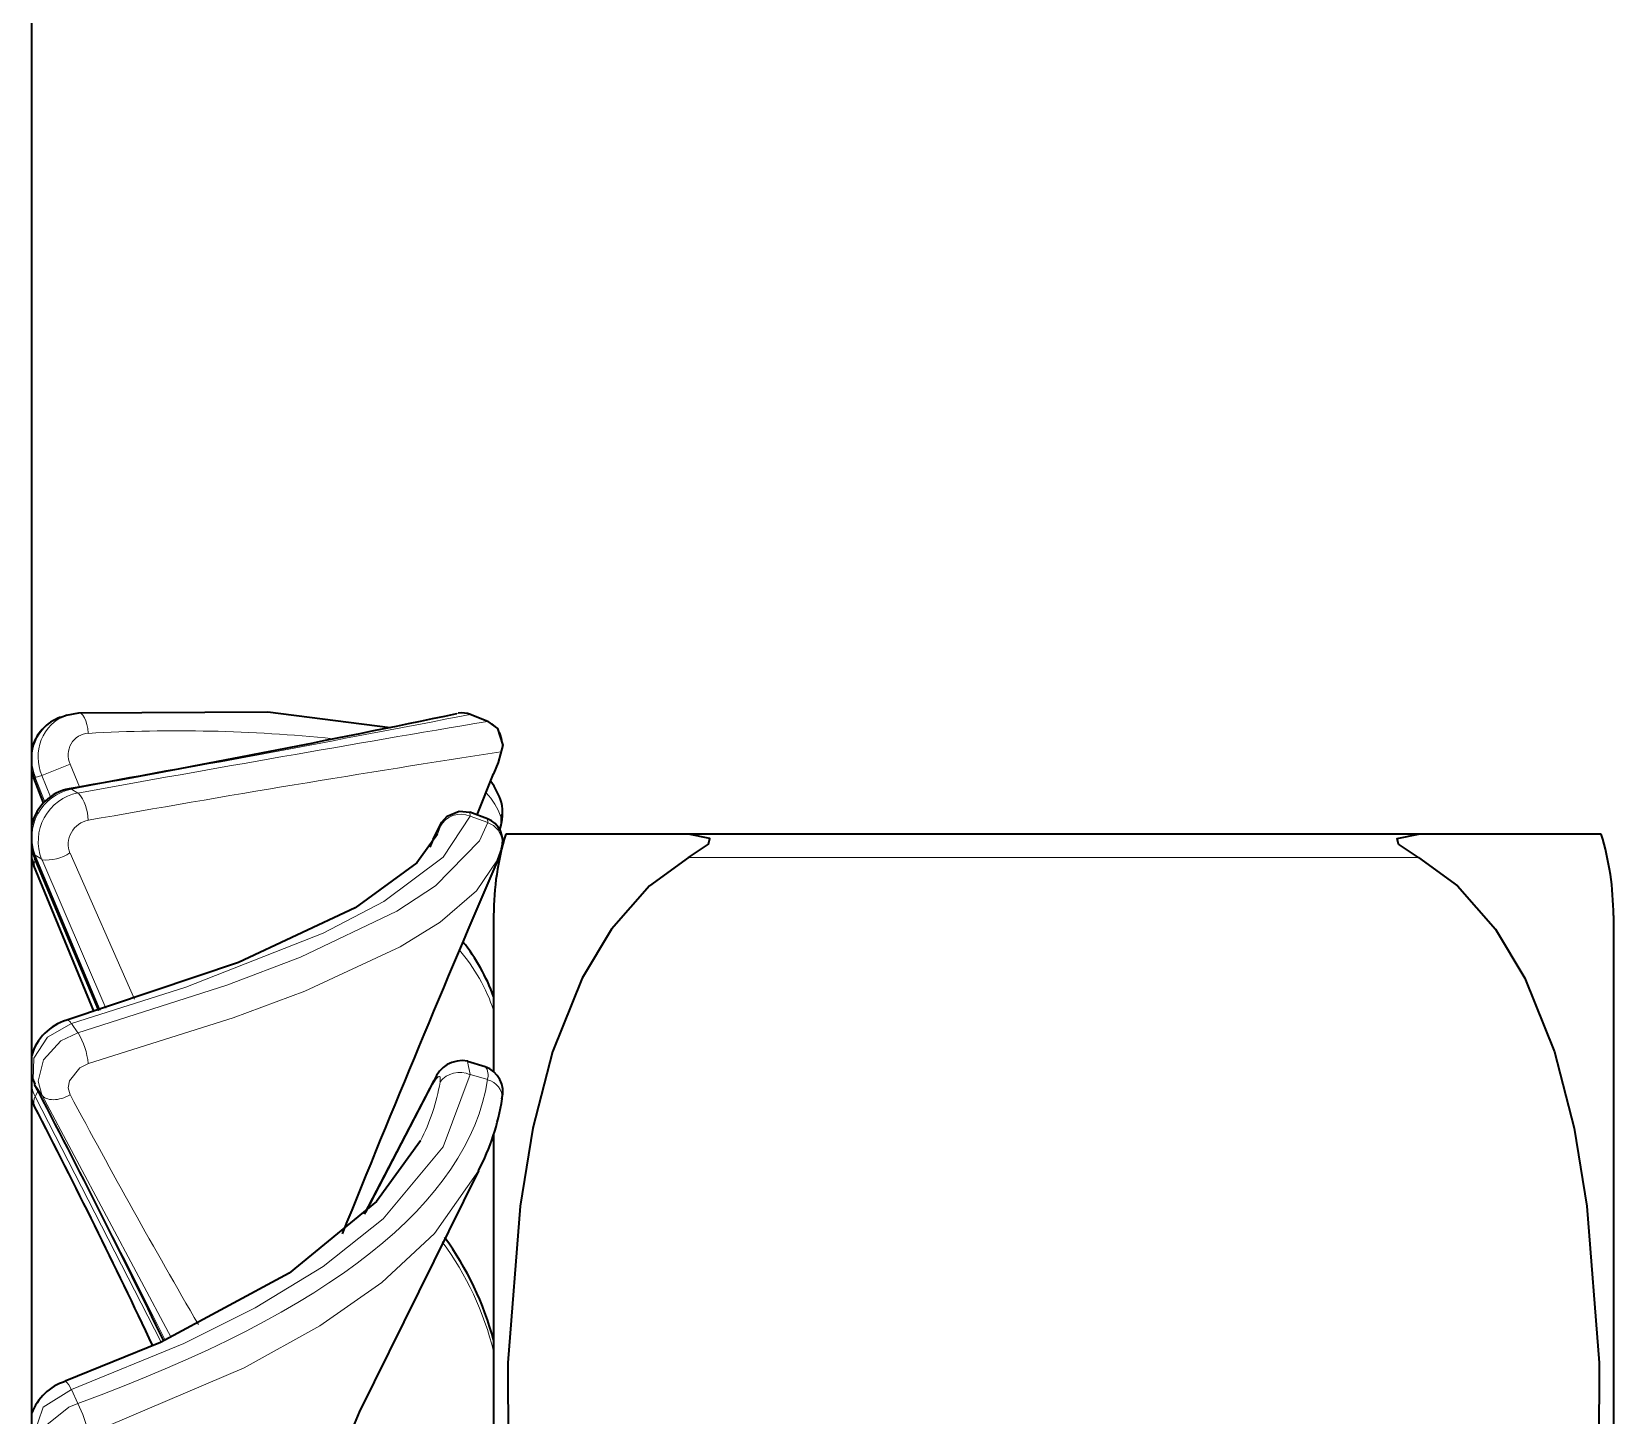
# Model space of a CAD drawing. Extents: x 291 to 828, y 188 to 662.
# Drawn here: x 430.502 to 433.892, y 295.585 to 298.551 of the extents above; entities that cross this region are included whole.
import ezdxf

# ---------------------------------------------------------------- set-up
doc = ezdxf.new("R2010")
doc.units = 0

msp = doc.modelspace()

# ---------------------------------------------------------------- linework, layer by layer
at = {"color": 7, "lineweight": 35}
msp.add_line((430.502, 294.0808), (430.502, 359.8408), dxfattribs=at)
at = {"color": 7, "lineweight": 35, "ltscale": 0.000395483}
msp.add_line((430.5625, 297.081), (430.5775, 297.0862), dxfattribs=at)
at = {"color": 7, "lineweight": 35, "ltscale": 0.000675416}
msp.add_line((430.5762, 297.0858), (430.6027, 297.091), dxfattribs=at)
at = {"color": 7, "lineweight": 13, "ltscale": 0.001005}
msp.add_line((431.4791, 297.0724), (431.4416, 297.0871), dxfattribs=at)
at = {"color": 7, "lineweight": 35, "ltscale": 0.001005}
msp.add_line((431.4793, 297.0725), (431.4419, 297.0872), dxfattribs=at)
at = {"color": 7, "lineweight": 13, "ltscale": 0.001634}
msp.add_line((430.5233, 296.9567), (430.5841, 296.9807), dxfattribs=at)
at = {"color": 7, "lineweight": 13, "ltscale": 0.001314}
msp.add_line((430.604, 296.932), (430.5841, 296.9807), dxfattribs=at)
at = {"color": 7, "lineweight": 35, "ltscale": 0.000342859}
msp.add_line((430.502, 296.9644), (430.5062, 296.9514), dxfattribs=at)
at = {"color": 7, "lineweight": 13, "ltscale": 8.42176e-05}
msp.add_line((430.5062, 296.9514), (430.5093, 296.9525), dxfattribs=at)
at = {"color": 7, "lineweight": 35, "ltscale": 0.001439}
msp.add_line((430.5272, 296.8978), (430.5062, 296.9514), dxfattribs=at)
at = {"color": 7, "lineweight": 13, "ltscale": 0.000363993}
msp.add_line((430.5093, 296.9525), (430.5233, 296.9567), dxfattribs=at)
at = {"color": 7, "lineweight": 13, "ltscale": 0.001404}
msp.add_line((430.5093, 296.9525), (430.53, 296.9003), dxfattribs=at)
at = {"color": 7, "lineweight": 13, "ltscale": 0.001244}
msp.add_line((430.5419, 296.9105), (430.5233, 296.9567), dxfattribs=at)
at = {"color": 7, "lineweight": 13, "ltscale": 0.002361}
msp.add_line((431.4568, 296.8721), (431.4918, 296.9598), dxfattribs=at)
at = {"color": 7, "lineweight": 35, "ltscale": 0.002361}
msp.add_line((431.4568, 296.8721), (431.4919, 296.9598), dxfattribs=at)
at = {"color": 7, "lineweight": 13, "ltscale": 0.000118354}
msp.add_line((430.5822, 296.928), (430.5868, 296.9271), dxfattribs=at)
at = {"color": 7, "lineweight": 13, "ltscale": 0.000404853}
msp.add_line((430.5868, 296.9271), (430.6008, 296.9189), dxfattribs=at)
at = {"color": 7, "lineweight": 13, "ltscale": 0.000408825}
msp.add_line((431.3771, 296.8458), (431.3716, 296.8304), dxfattribs=at)
at = {"color": 7, "lineweight": 13, "ltscale": 0.000200937}
msp.add_line((431.4416, 296.8696), (431.4412, 296.8776), dxfattribs=at)
at = {"color": 7, "lineweight": 35, "ltscale": 0.000995929}
msp.add_line((431.4786, 296.8638), (431.4412, 296.8776), dxfattribs=at)
at = {"color": 7, "lineweight": 13, "ltscale": 0.000996051}
msp.add_line((431.4791, 296.856), (431.4416, 296.8696), dxfattribs=at)
at = {"color": 7, "lineweight": 13, "ltscale": 0.000197217}
msp.add_line((431.4786, 296.8638), (431.4791, 296.856), dxfattribs=at)
at = {"color": 7, "lineweight": 35, "ltscale": 0.000469339}
msp.add_line((431.3622, 296.8199), (431.3548, 296.8026), dxfattribs=at)
at = {"color": 7, "lineweight": 13, "ltscale": 0.000406426}
msp.add_line((431.3618, 296.8185), (431.3554, 296.8035), dxfattribs=at)
at = {"color": 7, "lineweight": 35, "ltscale": 0.009785}
for p, q in [((431.9092, 296.8308), (431.5178, 296.8308)), ((433.8659, 296.8308), (433.4745, 296.8308))]:
    msp.add_line(p, q, dxfattribs=at)
at = {"color": 7, "lineweight": 35, "ltscale": 0.039131}
msp.add_line((433.4745, 296.8308), (431.9092, 296.8308), dxfattribs=at)
at = {"color": 7, "lineweight": 35, "ltscale": 0.000364066}
msp.add_line((430.502, 296.8026), (430.5066, 296.7888), dxfattribs=at)
at = {"color": 7, "lineweight": 13, "ltscale": 0.000102032}
msp.add_line((430.5066, 296.7888), (430.5093, 296.7858), dxfattribs=at)
at = {"color": 7, "lineweight": 35, "ltscale": 0.009094}
msp.add_line((430.6461, 296.4529), (430.5066, 296.7888), dxfattribs=at)
at = {"color": 7, "lineweight": 13, "ltscale": 0.000412531}
msp.add_line((430.5093, 296.7858), (430.5233, 296.7769), dxfattribs=at)
at = {"color": 7, "lineweight": 13, "ltscale": 0.009004}
msp.add_line((430.5093, 296.7858), (430.6487, 296.4537), dxfattribs=at)
at = {"color": 7, "lineweight": 13, "ltscale": 0.008553}
msp.add_line((430.7224, 296.477), (430.5841, 296.7899), dxfattribs=at)
at = {"color": 7, "lineweight": 35, "ltscale": 0.000627399}
msp.add_line((431.5089, 296.7995), (431.5005, 296.7759), dxfattribs=at)
at = {"color": 7, "lineweight": 13, "ltscale": 0.039131}
msp.add_line((433.4745, 296.7808), (431.9092, 296.7808), dxfattribs=at)
at = {"color": 7, "lineweight": 35, "ltscale": 0.000357311}
msp.add_line((430.502, 296.777), (430.5065, 296.7635), dxfattribs=at)
at = {"color": 7, "lineweight": 35, "ltscale": 0.008484}
msp.add_line((430.636, 296.4498), (430.5065, 296.7635), dxfattribs=at)
at = {"color": 7, "lineweight": 13, "ltscale": 0.008694}
msp.add_line((430.5093, 296.7728), (430.6441, 296.4522), dxfattribs=at)
at = {"color": 7, "lineweight": 13, "ltscale": 0.008698}
msp.add_line((430.661, 296.4575), (430.5233, 296.7769), dxfattribs=at)
at = {"color": 7, "lineweight": 35, "ltscale": 0.008369}
msp.add_line((431.4919, 296.6562), (431.4919, 296.3215), dxfattribs=at)
at = {"color": 7, "lineweight": 35, "ltscale": 0.097885}
msp.add_line((433.8918, 296.6562), (433.8918, 292.7408), dxfattribs=at)
at = {"color": 7, "lineweight": 13, "ltscale": 0.000614158}
msp.add_line((430.5868, 296.4251), (430.6008, 296.4049), dxfattribs=at)
at = {"color": 7, "lineweight": 13, "ltscale": 0.00070789}
msp.add_line((431.4416, 296.3156), (431.4362, 296.3434), dxfattribs=at)
at = {"color": 7, "lineweight": 35, "ltscale": 0.000975351}
msp.add_line((431.4736, 296.3322), (431.4362, 296.3434), dxfattribs=at)
at = {"color": 7, "lineweight": 35, "ltscale": 0.000434539}
msp.add_line((430.502, 296.3109), (430.5082, 296.2947), dxfattribs=at)
at = {"color": 7, "lineweight": 35, "ltscale": 0.008068}
msp.add_line((431.3638, 296.3027), (431.2146, 296.0166), dxfattribs=at)
at = {"color": 7, "lineweight": 13, "ltscale": 0.000195992}
msp.add_line((431.3618, 296.2951), (431.3638, 296.3027), dxfattribs=at)
at = {"color": 7, "lineweight": 13, "ltscale": 0.000974945}
msp.add_line((431.4791, 296.3047), (431.4416, 296.3156), dxfattribs=at)
at = {"color": 7, "lineweight": 13, "ltscale": 0.000625075}
msp.add_line((430.5093, 296.2928), (430.5233, 296.2721), dxfattribs=at)
at = {"color": 7, "lineweight": 13, "ltscale": 0.00035077}
msp.add_line((430.5093, 296.2684), (430.5157, 296.2809), dxfattribs=at)
at = {"color": 7, "lineweight": 13, "ltscale": 0.014737}
msp.add_line((430.8007, 295.7519), (430.5233, 296.2721), dxfattribs=at)
at = {"color": 7, "lineweight": 13, "ltscale": 0.00775}
msp.add_line((431.3618, 296.2951), (431.2185, 296.0202), dxfattribs=at)
at = {"color": 7, "lineweight": 35, "ltscale": 0.000421347}
msp.add_line((430.5081, 296.2473), (430.502, 296.2629), dxfattribs=at)
at = {"color": 7, "lineweight": 13, "ltscale": 0.014786}
msp.add_line((430.5093, 296.2684), (430.7792, 295.7421), dxfattribs=at)
at = {"color": 7, "lineweight": 35, "ltscale": 0.016496}
msp.add_line((431.4919, 296.1868), (431.4919, 295.527), dxfattribs=at)
at = {"color": 7, "lineweight": 13, "ltscale": 0.000822539}
msp.add_line((430.5868, 295.6404), (430.6008, 295.6106), dxfattribs=at)
at = {"color": 7, "lineweight": 35}
for points in [[(430.6027, 297.091), (431.0077, 297.0927), (431.27, 297.0596)], [(431.4793, 297.0725), (431.5004, 297.057), (431.5113, 297.0215), (431.5014, 296.9846), (431.4919, 296.9598)], [(431.3622, 296.8199), (431.3807, 296.8568), (431.392, 296.8694), (431.4178, 296.8803), (431.4412, 296.8776)], [(431.3716, 296.8304), (431.327, 296.7691), (431.1951, 296.6729), (430.9447, 296.5558), (430.577, 296.432)], [(431.9092, 296.7808), (431.9525, 296.8096), (431.955, 296.8214), (431.9092, 296.8308)], [(433.4745, 296.7808), (433.4312, 296.8096), (433.4288, 296.8214), (433.4745, 296.8308)], [(431.9092, 296.7808), (431.8261, 296.7199), (431.7443, 296.6269), (431.6814, 296.5222), (431.6178, 296.3641), (431.5758, 296.2009), (431.5484, 296.0332), (431.5223, 295.6976), (431.5244, 295.1657), (431.5579, 294.8106), (431.5933, 294.6338), (431.6784, 294.3955), (431.7442, 294.2849), (431.8177, 294.1996), (431.9092, 294.1308)], [(433.4745, 296.7808), (433.5576, 296.7199), (433.6394, 296.6269), (433.7023, 296.5222), (433.7659, 296.3641), (433.808, 296.2009), (433.8353, 296.0332), (433.8614, 295.6976), (433.8593, 295.1657), (433.8258, 294.8106), (433.7904, 294.6338), (433.7053, 294.3955), (433.6396, 294.2849), (433.566, 294.1996), (433.4745, 294.1308)], [(431.3349, 296.1732), (431.241, 296.0432), (431.0538, 295.89), (430.7779, 295.7415), (430.5738, 295.6583)], [(431.4595, 296.1094), (431.2038, 295.5916), (431.0895, 295.3178), (431.0492, 295.1797)]]:
    msp.add_lwpolyline(points, dxfattribs=at)
at = {"color": 7, "lineweight": 13}
for points in [[(431.4416, 296.8696), (431.3839, 296.7815), (431.2564, 296.6865), (431.1265, 296.6187), (430.832, 296.5025), (430.5868, 296.4251)], [(430.6008, 296.4049), (430.9203, 296.5068), (431.0776, 296.5668), (431.2841, 296.666), (431.3675, 296.7201), (431.4615, 296.8168), (431.4791, 296.856)], [(431.3771, 296.8458), (431.3777, 296.8483), (431.3777, 296.8493), (431.3764, 296.8482), (431.3737, 296.8437), (431.3618, 296.8185)], [(430.6232, 296.3389), (430.9337, 296.437), (431.087, 296.4943), (431.2919, 296.5896), (431.377, 296.6422), (431.4555, 296.7092), (431.5005, 296.7759)], [(430.5868, 296.4251), (430.5356, 296.3956), (430.5065, 296.3508), (430.5047, 296.3045), (430.5093, 296.2928)], [(430.5233, 296.2721), (430.5157, 296.301), (430.5274, 296.3471), (430.5644, 296.3876), (430.6008, 296.4049)], [(430.5841, 296.2723), (430.5802, 296.2867), (430.5826, 296.3022), (430.6048, 296.3301), (430.6232, 296.3389)], [(431.4416, 296.3156), (431.3836, 296.1607), (431.2553, 296.0061), (431.1263, 295.9042), (430.9807, 295.8152), (430.8279, 295.739), (430.5868, 295.6404)], [(431.3771, 296.299), (431.3776, 296.3085), (431.377, 296.3103), (431.3758, 296.3116), (431.3747, 296.3116), (431.373, 296.3108), (431.3689, 296.3066), (431.3618, 296.2951)], [(430.6232, 295.5447), (430.9574, 295.6869), (431.1191, 295.7767), (431.2522, 295.8699), (431.3652, 295.9751), (431.4595, 296.1094)], [(430.5868, 295.6404), (430.5264, 295.6028), (430.5051, 295.54)], [(430.5188, 295.5101), (430.5306, 295.5622), (430.5816, 295.6024), (430.6008, 295.6106)]]:
    msp.add_lwpolyline(points, dxfattribs=at)
for centre, radius, start, end in [((430.6124, 296.9965), 0.097, 112.0362, 204.0707), ((417.1135, 371.2878), 75.5713, 280.269959, 280.929291), ((431.4232, 297.0412), 0.0495, 68.2385, 102.1536), ((430.5987, 296.9917), 0.0969, 112.0151, 203.7031), ((444.3344, 221.0173), 77.134, 99.593864, 100.256139), ((430.815, 293.7968), 3.2555, 84.146, 93.3776), ((431.4604, 297.0259), 0.0502, 338.5137, 68.1144), ((430.6268, 297.0009), 0.0468, 94.4318, 205.2675), ((437.6749, 257.1255), 40.356, 98.79132, 100.06339), ((431.346, 297.038), 0.1646, 331.8195, 349.3028), ((430.6083, 296.8234), 0.1061, 101.6741, 200.799), ((430.6219, 296.8152), 0.1061, 101.5001, 201.17), ((430.5315, 296.8614), 0.091, 359.5884, 39.7025), ((431.3821, 296.827), 0.1315, 18.0317, 44.6375), ((431.4652, 296.8851), 0.0453, 337.3799, 17.3473), ((430.6329, 296.8089), 0.0527, 100.61, 201.3233), ((431.4212, 296.8244), 0.0493, 65.6576, 154.0939), ((431.4631, 296.8111), 0.0473, 339.1496, 70.4073), ((431.4461, 296.8614), 0.0615, 341.1695, 5.865), ((430.5972, 296.8098), 0.0953, 184.9531, 202.8078), ((430.5338, 296.8647), 0.0894, 263.1517, 303.8743), ((430.5162, 296.7654), 0.00995, 132.6929, 191.0867), ((431.1195, 296.3268), 0.3934, 18.7809, 40.4915), ((430.5756, 296.4205), 0.0119, 22.4391, 82.8072), ((430.4596, 296.3211), 0.1645, 6.2167, 30.7009), ((430.5587, 296.2965), 0.0567, 169.3667, 209.6217), ((431.4187, 296.2664), 0.0537, 65.0719, 141.8783), ((431.4512, 296.3153), 0.0288, 339.1459, 36.973), ((431.4695, 296.2639), 0.0413, 359.0055, 76.7525), ((397.89, 279.3181), 36.7716, 26.53585, 27.49196), ((444.9064, 303.9396), 16.2454, 208.16166, 210.15128), ((430.9548, 296.3712), 0.4285, 332.485, 350.3122), ((430.5298, 296.2564), 0.0236, 149.3824, 202.8622), ((430.8553, 295.5671), 0.655, 13.6487, 36.5055), ((430.5548, 295.6328), 0.0322, 13.4466, 53.6199), ((430.3484, 295.487), 0.281, 11.8577, 26.0848)]:
    msp.add_arc(centre, radius, start, end, dxfattribs=at)
at = {"color": 7, "lineweight": 35}
for centre, radius, start, end in [((425.8407, 323.6366), 27.1257, 280.06658, 281.85406), ((431.4235, 297.0399), 0.0508, 68.6818, 98.4245), ((430.5947, 296.9913), 0.0953, 108.9599, 166.4769), ((430.602, 296.8272), 0.1028, 101.121, 166.3628), ((431.3541, 296.8492), 0.1621, 17.7704, 35.7431), ((431.4083, 296.8759), 0.1029, 339.7702, 12.7665), ((431.4598, 296.8158), 0.0516, 341.6231, 68.6649), ((432.0924, 296.6562), 0.6005, 163.0947, 179.9956), ((433.2914, 296.6562), 0.6005, 0.0044, 16.9053), ((466.4638, 281.7534), 38.0536, 156.74854, 158.05547), ((431.1075, 296.3448), 0.4083, 19.7348, 38.6933), ((430.6075, 296.3264), 0.1099, 106.0936, 164.1037), ((431.4234, 296.2837), 0.0616, 77.8573, 162.2793), ((431.4547, 296.2785), 0.0571, 344.5548, 70.5667), ((414.8264, 288.053), 17.7153, 25.73344, 27.72451), ((416.6111, 289.0565), 15.6469, 25.26309, 27.35826), ((431.0079, 296.3438), 0.5088, 332.5684, 350.8828), ((430.8535, 295.5767), 0.6604, 14.8468, 36.1602), ((430.6087, 295.5491), 0.1143, 107.8008, 159.4707)]:
    msp.add_arc(centre, radius, start, end, dxfattribs=at)
at = {"color": 7, "lineweight": 13}
for centre, major_axis, ratio, start_param, end_param in [((430.605, 297.041), (0.0023, -0.05), 0.370729, 1.677928, 3.246022), ((107.897, 338.2001), (323.5838, -41.8831), 0.036032, 6.213936, 6.282131), ((430.5665, 296.2971), (0.0443, 0.0233), 0.604041, 3.208203, 4.792608)]:
    msp.add_ellipse(centre, major_axis=major_axis, ratio=ratio, start_param=start_param, end_param=end_param, dxfattribs=at)

doc.saveas('drawing.dxf')
